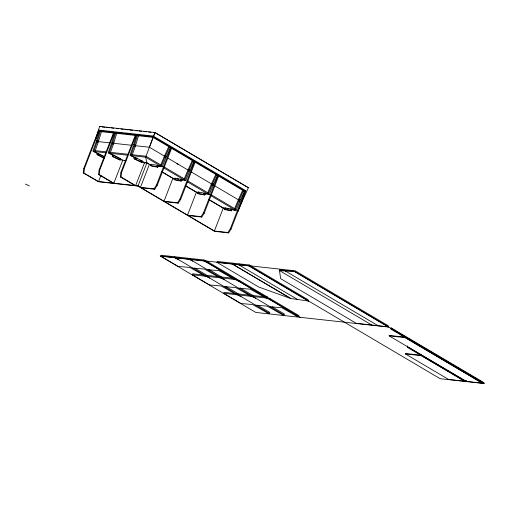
<?xml version="1.0" encoding="UTF-8"?>
<svg xmlns="http://www.w3.org/2000/svg" width="510" height="510" viewBox="0 0 510 510"><rect width="100%" height="100%" fill="white"/><g stroke="black" fill="none" stroke-linecap="round" stroke-linejoin="round"><path stroke-width="0.76" d="M83.277 172.82L83.812 168.338L98.672 130.037L153.217 136.042L245.922 190.797L231.068 229.098L228.646 232.904L214.646 231.362L138.006 186.099L98.373 181.738L83.277 172.82L98.557 181.528L100.859 175.593M83.933 172.896L84.469 168.408L99.08 130.732L100.572 131.612M113.175 183.141L98.557 174.503L99.093 170.015L113.704 132.345M114.68 155.996L122.757 160.21L113.832 183.211L99.208 174.579L99.743 170.091L114.361 132.415L115.853 133.295M134.997 185.544L120.373 176.906L120.908 172.418L135.52 134.748L136.514 135.335M139.861 160.153L144.572 162.607L135.647 185.614L121.029 176.976L121.565 172.495L136.176 134.818L137.171 135.405M96.619 140.588L99.514 131.134L100.419 131.236L101.445 131.688L98.551 141.142L96.619 140.588L98.551 141.142M97.531 140.69L100.419 131.236M111.9 142.271L114.788 132.817L115.693 132.919L116.72 133.371L113.832 142.825L111.9 142.271L113.832 142.825M112.806 142.373L115.693 132.919M133.716 144.674L136.603 135.22L137.515 135.316L138.535 135.775L135.647 145.229L133.716 144.674L135.647 145.229M134.627 144.77L137.515 135.316M95.491 139.766L99.628 126.416L154.893 132.504L248.383 187.718L241.976 201.903L241.357 201.75M92.998 150.966L96.237 141.684L97.142 141.786L98.143 142.309L94.911 151.591L92.998 150.966L103.441 156.417M93.91 151.068L97.142 141.786M104.014 158.285L97.008 154.632L97.474 153.306L104.69 156.697M97.008 154.632L97.92 154.734L98.385 153.408M108.273 152.649L111.511 143.367L112.423 143.469L113.424 143.986L110.185 153.274L108.273 152.649L113.335 155.295M109.185 152.751L112.423 143.469M112.289 156.315L112.748 154.989L113.66 155.091L120.666 158.744L120.201 160.07L112.289 156.315L120.201 160.07M113.194 156.417L113.66 155.091M130.088 155.053L133.327 145.771L134.238 145.866L135.239 146.389L132.001 155.677L130.088 155.053L137.368 158.852M131 155.155L134.238 145.866M134.105 158.718L134.564 157.392L135.475 157.488L142.481 161.147L142.022 162.473L134.105 158.718L142.022 162.473M135.01 158.814L135.475 157.488M371.694 325.01L356.241 323.308L280.659 278.67L279.467 270.542L279.799 269.586L281.163 270.389M147.065 163.653L145.65 157.195L154.893 132.504L248.383 187.718M134.442 145.586L149.424 147.25L154.976 132.766L153.395 132.594M217.094 175.185L153.076 137.375L153.217 136.042L153.076 137.375L137.432 135.654M150.89 164.609L149.398 164.347L140.48 187.348L154.039 188.847L156.468 185.034L171.079 147.358M141.181 187.769L154.747 189.261L157.169 185.455L171.781 147.779M175.899 178.761L172.922 178.239L163.997 201.24L177.563 202.738L179.985 198.925L194.597 161.256L193.213 161.103L194.112 161.326L190 170.34L188.165 169.543L192.27 160.529L194.112 161.326M164.704 201.66L178.264 203.152L180.693 199.346L195.304 161.67M194.839 268.171L206.99 275.343L206.626 276.28L205.243 276.133L189.816 267.444L178.175 266.437L160.873 256.211L161.236 255.274L174.796 256.766L176.077 257.378M160.873 256.211L174.433 257.709L174.796 256.766M206.626 276.28L175.453 257.818L175.816 256.881L189.376 258.372L190.663 258.984M198.677 192.525L196.439 192.13L187.521 215.131L201.08 216.629L203.509 212.817L218.121 175.147L216.737 174.994L217.63 175.217L213.524 184.231L211.682 183.434L215.794 174.42L217.63 175.217M188.222 215.551L201.788 217.043L204.21 213.237L218.822 175.561M175.453 257.818L189.012 259.309L189.376 258.372M208.749 269.376L221.569 276.949L221.206 277.886L190.032 259.424L190.396 258.487L203.962 259.979L207.806 261.815L236.149 278.556L235.786 279.493L234.402 279.34L218.981 270.657L207.34 269.643M225.567 286.32L238.387 293.887L238.023 294.831L236.64 294.678L221.219 285.989L209.578 284.982L192.27 274.756L192.633 273.819L203.936 275.062M190.032 259.424L203.598 260.916L203.962 259.979M235.786 279.493L207.442 262.752L207.806 261.815M238.023 294.831L206.85 276.363L207.213 275.425L219.268 276.751M217.011 262.395L217.375 261.458L232.828 263.16L232.464 264.097L217.011 262.395L258.691 287.009L290.789 298.541L232.464 264.097M225.535 208.386L223.297 207.991L214.372 230.998L227.938 232.49L230.361 228.684L244.978 191.008L243.595 190.855L244.488 191.078L240.382 200.092L238.54 199.295L242.652 190.281L244.488 191.078M240.146 287.92L252.966 295.494L252.603 296.431L221.429 277.969L221.799 277.032L233.095 278.275M232.573 264.11L232.942 263.173L239.12 263.855L238.756 264.792L232.573 264.11L290.929 298.573L297.394 299.421M257.639 305.26L269.79 312.432L269.427 313.376L268.043 313.223L252.616 304.534L240.975 303.526L223.673 293.301L224.037 292.364L236.092 293.696M239.209 280.36L267.552 297.101L267.189 298.038L238.846 281.297L239.209 280.36L235.359 278.524M249.231 264.964L239.228 263.861L238.865 264.805L248.867 265.901L249.231 264.964L308.11 299.74L308.442 301.091L297.496 299.434L238.756 264.792M269.427 313.376L238.253 294.907L238.616 293.97L249.919 295.213M272.225 306.867L284.37 314.039L284.006 314.976L252.833 296.514L253.196 295.577L264.499 296.82M270.606 298.905L298.949 315.645L298.586 316.582L270.243 299.848L270.606 298.905L266.762 297.069M388.091 326.821L388.461 325.877L295.673 271.078L286.614 270.536L285.543 271.052L294.595 271.601L388.091 326.821L378.095 325.718L285.441 271.046L279.544 270.536L280.615 270.013L286.505 270.523L285.441 271.046M391.036 328.555L391.278 327.93L483.99 382.685L483.741 383.31L482.396 383.163L391.138 329.262L391.036 328.555L483.741 383.31M391.138 329.262L391.278 327.93M407.413 347.348L407.547 346.016L407.413 347.348L464.763 381.219L466.108 381.372L466.35 380.74M421.381 355.26L406.094 353.577L405.38 353.927L448.583 379.44L464.635 381.206L464.878 380.581M405.112 337.174L389.825 335.491L389.111 335.841L466.216 381.378L466.459 380.753M466.216 381.378L482.269 383.15L482.511 382.525M482.396 383.163L482.638 382.538M150.533 165.533L151.075 164.233L157.284 165.329L158.259 165.909L157.718 167.203L151.515 166.113L150.533 165.533L156.736 166.623L157.718 167.203M156.736 166.623L157.284 165.329M164.169 156.787L160.357 165.871L162.225 166.604L166.037 157.52L164.169 156.787L165.144 157.367M161.243 166.024L165.055 156.946M174.05 179.424L174.598 178.124L180.801 179.22L181.783 179.8L181.235 181.095L175.032 180.005L174.05 179.424L180.259 180.514L181.235 181.095M180.259 180.514L180.801 179.22M188.572 170.837L187.686 170.678L183.88 179.762L184.767 179.915L188.572 170.837L189.554 171.417L185.748 180.495L181.114 179.679M197.574 193.315L198.116 192.015L204.325 193.112L205.3 193.692L204.759 194.986L198.556 193.896L197.574 193.315L203.777 194.406L204.759 194.986M203.777 194.406L204.325 193.112M211.21 184.569L207.398 193.653L209.266 194.386L213.078 185.308L211.21 184.569L213.078 185.308M208.284 193.806L212.096 184.728M224.432 209.176L224.974 207.882L231.177 208.972L232.158 209.553L231.616 210.847L225.407 209.757L224.432 209.176L230.635 210.273L231.616 210.847M230.635 210.273L231.177 208.972M238.954 200.589L238.068 200.43L234.256 209.514L235.142 209.667L238.954 200.589L239.929 201.169L236.124 210.248L229.997 209.17M237.877 211.663L241.969 201.909L241.332 201.794M164.641 155.652L168.753 146.631L169.613 146.855L170.589 147.435L166.483 156.449L164.641 155.652L166.483 156.449M165.501 155.869L169.613 146.855M188.165 169.543L189.019 169.76L193.131 160.746M211.682 183.434L212.542 183.651L216.654 174.637M238.54 199.295L239.4 199.512L243.506 190.498M389.111 335.841L405.163 337.607L405.877 337.257M405.38 353.927L421.438 355.693L422.146 355.342M294.595 271.601L295.673 271.078M192.761 268.043L204.395 269.05L219.823 277.733L221.206 277.886M224.158 286.588L235.798 287.595L251.22 296.284L252.603 296.431M238.737 288.188L250.378 289.202L265.806 297.885L267.189 298.038M255.555 305.133L267.195 306.14L282.623 314.829L284.006 314.976M270.141 306.74L281.781 307.747L297.202 316.429L298.586 316.582M101.943 126.926L105.111 127.277M106.692 127.449L109.86 127.8M111.441 127.972L113.819 128.233M116.191 128.494L118.569 128.756M120.94 129.017L123.318 129.279M124.899 129.451L128.067 129.801M129.648 129.974L132.817 130.324M135.188 130.585L137.566 130.847M139.147 131.019L141.519 131.28M143.897 131.548L146.268 131.809M148.646 132.071L151.017 132.332M98.43 130.662L152.968 136.667L245.68 191.422M99.877 131.516L135.08 135.392M96.849 141.448L110.007 142.908M112.372 143.157L132.084 145.337M97.238 142.207L98.143 142.309M112.512 143.89L113.424 143.986M134.328 146.293L135.239 146.389M95.026 150.622L106.003 151.833M109.924 152.267L127.972 154.256M131.892 154.683L146.013 156.238L161.045 165.119M93.368 151.432L105.666 152.79M108.649 153.115L127.615 155.206M130.464 155.518L145.65 157.195L162.046 166.878M119.754 158.642L120.666 158.744M141.57 161.045L142.481 161.147M121.75 160.095L125.683 160.529M143.75 162.518L146.893 162.868L150.31 164.883M124.389 160.612L125.944 160.784M143.82 162.754L145.375 162.926M83.812 168.338L84.469 168.408M99.093 170.015L99.743 170.091M120.908 172.418L121.565 172.495M98.557 174.503L99.208 174.579M120.373 176.906L121.029 176.976M97.901 181.458L137.974 185.869L215.08 231.412M25.5 184.072L29.35 185.908M192.27 274.756L205.836 276.254L209.68 278.09M206.85 276.363L220.416 277.861L224.266 279.697M221.429 277.969L234.995 279.461L238.846 281.297M251.583 295.341L252.966 295.494M266.169 296.947L267.552 297.101M223.673 293.301L237.233 294.799L241.083 296.635M238.253 294.907L251.812 296.406L255.663 298.242M252.833 296.514L266.398 298.006L270.243 299.848M377.986 325.705L371.803 325.023L279.467 270.542M388.849 327.089L255.765 312.432L160.114 255.944L293.199 270.6L484.5 383.584L440.136 378.694L248.835 265.71M157.59 165.788L162.225 166.604M158.298 166.203L159.789 166.47M177.391 179.023L178.876 179.284M181.076 179.966L182.561 180.228M203.751 193.417L209.266 194.386M204.593 193.857L206.085 194.119M239.043 201.01L239.929 201.169M227.02 208.647L228.512 208.909M237.634 210.617L238.272 210.732M233.682 210.114L235.174 210.375M114.788 132.817L115.808 133.269M99.514 131.134L100.534 131.586M99.628 126.416L100.362 126.754M203.598 260.916L207.442 262.752M189.012 259.309L192.863 261.152M220.779 276.917L222.06 277.529M174.433 257.709L178.283 259.545M206.199 275.317L207.481 275.929M237.596 293.862L238.878 294.474M131.134 155.869L135.175 157.979M141.225 161.134L143.916 162.537M109.994 153.816L112.684 155.225M94.044 151.789L98.079 153.892M97.92 154.734L104.225 158.023M218.458 175.988L243.652 190.874M189.019 169.76L190 170.34M212.542 183.651L213.524 184.231M239.4 199.512L240.382 200.092M149.424 147.237L165.877 156.965M167.248 157.768L189.184 170.735M191.244 171.94L213.186 184.894M214.551 185.716L239.235 200.283M176.932 163.697L178.277 164.558M163.78 166.732L184.282 178.844M187.699 180.859L208.201 192.971M210.936 194.584L234.855 208.711M184.767 179.915L185.748 180.495M235.142 209.667L236.124 210.248M163.41 167.682L185.544 180.75M187.323 181.802L209.183 194.718M210.553 195.521L235.83 210.451M198.116 192.015L199.098 192.595M224.974 207.882L225.955 208.456M161.906 171.73L173.623 178.653M185.793 185.838L197.389 192.691M208.992 199.544L224.005 208.405M148.295 163.901L146.893 162.868L138.006 186.099M162.664 172.393L173.617 178.857M185.933 186.131L196.879 192.595M209.196 199.875L223.565 208.36M156.468 185.034L157.169 185.455M179.985 198.925L180.693 199.346M203.509 212.817L204.21 213.237M230.361 228.684L231.068 229.098M154.039 188.847L154.747 189.261M177.563 202.738L178.264 203.152M201.08 216.629L201.788 217.043M227.938 232.49L228.646 232.904M405.163 337.607L482.269 383.15M407.305 346.641L466.108 381.372M421.438 355.693L464.635 381.206M248.867 265.901L308.442 301.091M204.478 260.827L300.129 317.322M152.968 136.667L153.076 137.375M153.217 136.042L153.319 136.75"/></g></svg>
